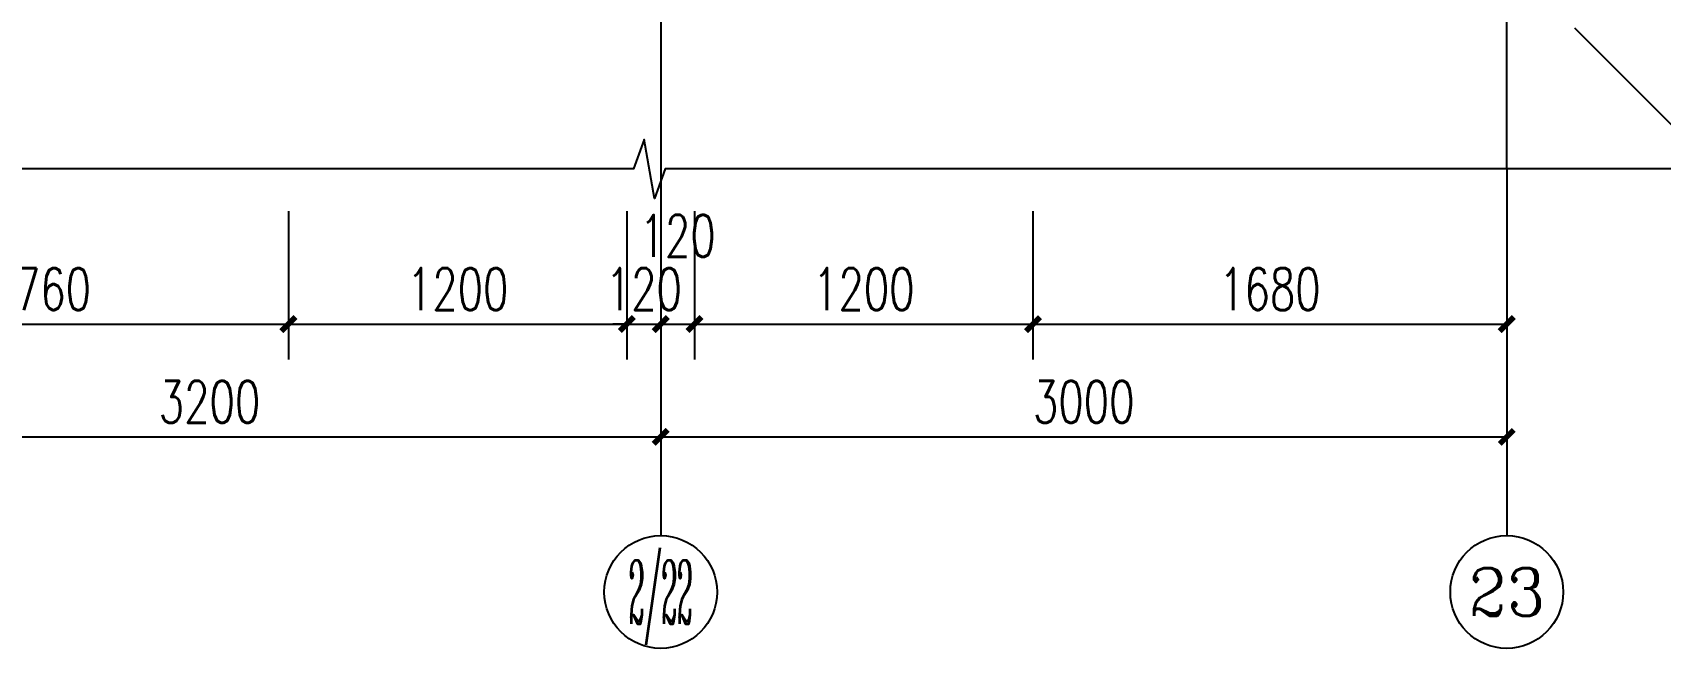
# Model space of a CAD drawing. Extents: x 13276711 to 13543385, y -848943 to -68012.
# Drawn here: x 13526291 to 13532064, y -843337 to -841154 of the extents above; entities that cross this region are included whole.
import ezdxf
from ezdxf.enums import TextEntityAlignment as Align

# ---------------------------------------------------------------- set-up
doc = ezdxf.new("R2010")
doc.units = 0
doc.header["$LTSCALE"] = 1000
doc.header["$MEASUREMENT"] = 0
doc.linetypes.add('DOTE', pattern=[2.42, 2, -0.2, 0.02, -0.2])
for name, color, linetype in [('AXIS', 3, 'Continuous'), ('AXIS_TEXT', 7, 'Continuous'), ('DIM_SYMB', 3, 'Continuous'), ('DOTE', 1, 'DOTE')]:
    doc.layers.add(name, color=color, linetype=linetype)
doc.styles.add('_TCH_AXIS', font='COMPLEX', dxfattribs={"bigfont": 'GBCBIG'})
doc.styles.add('_TCH_DIM_T3', font='SIMPLEX', dxfattribs={"width": 0.705882, "bigfont": 'GBCBIG'})
doc.styles.add('COMPLEX', font='COMPLEX')
doc.dimstyles.new('_TCH_ARCH&&50', dxfattribs={"dimtxt": 148.75, "dimasz": 50, "dimexe": 125, "dimexo": 150, "dimgap": 50, "dimtad": 1, "dimdec": 0, "dimzin": 0, "dimdsep": 46, "dimtxsty": '_TCH_DIM_T3', "dimblk": 'ARCHTICK', "dimcen": 0.09, "dimclrt": 7, "dimazin": 2, "dimtfac": 1, "dimtdec": 0, "dimtix": 1, "dimtmove": 2, "dimatfit": 3, "dimfxl": 0, "dimtolj": 1, "dimtzin": 0, "dimarcsym": 0})

# ---------------------------------------------------------------- blocks, each defined once
blk = doc.blocks.new('_AXISO')
blk.add_circle((0, 0), 0.5)
at = {"layer": 'AXIS_TEXT', "style": 'COMPLEX', "width": 1.041667}
blk.add_attdef('A', text='', height=0.56, dxfattribs=at).set_placement((-0.25, -0.28), (0.25, -0.28), align=Align.FIT)
blk = doc.blocks.new('_ArchTick')
at = {"color": 0, "linetype": 'ByBlock', "const_width": 0.4}
blk.add_lwpolyline([(-0.5, -0.5), (0.5, 0.5)], dxfattribs=at)
blk = doc.blocks.new('*D831')
at = {"layer": 'AXIS', "color": 0, "lineweight": -2}
for p, q in [((13525318.7, -841787.4), (13525318.7, -842712.4)), ((13528518.7, -841787.4), (13528518.7, -842712.4)), ((13525318.7, -842587.4), (13528518.7, -842587.4))]:
    blk.add_line(p, q, dxfattribs=at)
at = {"layer": 'Defpoints', "color": 0}
for p in [(13525318.7, -841637.4), (13528518.7, -841637.4), (13528518.7, -842587.4)]:
    blk.add_point(p, dxfattribs=at)
at = {"layer": 'AXIS', "color": 0, "lineweight": -2, "xscale": 50, "yscale": 50, "zscale": 50, "rotation": 180}
blk.add_blockref('_ArchTick', (13525318.7, -842587.4), dxfattribs=at)
at = {"layer": 'AXIS', "color": 0, "lineweight": -2, "xscale": 50, "yscale": 50, "zscale": 50}
blk.add_blockref('_ArchTick', (13528518.7, -842587.4), dxfattribs=at)
at = {"layer": 'AXIS', "color": 7, "insert": (13526918.7, -842463.1), "char_height": 148.75, "attachment_point": 5, "style": '_TCH_DIM_T3'}
blk.add_mtext('\\A1;3200', dxfattribs=at)
blk = doc.blocks.new('*D832')
at = {"layer": 'AXIS', "color": 0, "lineweight": -2}
for p, q in [((13528518.7, -841787.4), (13528518.7, -842712.4)), ((13531518.7, -841787.4), (13531518.7, -842712.4)), ((13528518.7, -842587.4), (13531518.7, -842587.4))]:
    blk.add_line(p, q, dxfattribs=at)
at = {"layer": 'Defpoints', "color": 0}
for p in [(13528518.7, -841637.4), (13531518.7, -841637.4), (13531518.7, -842587.4)]:
    blk.add_point(p, dxfattribs=at)
at = {"layer": 'AXIS', "color": 0, "lineweight": -2, "xscale": 50, "yscale": 50, "zscale": 50, "rotation": 180}
blk.add_blockref('_ArchTick', (13528518.7, -842587.4), dxfattribs=at)
at = {"layer": 'AXIS', "color": 0, "lineweight": -2, "xscale": 50, "yscale": 50, "zscale": 50}
blk.add_blockref('_ArchTick', (13531518.7, -842587.4), dxfattribs=at)
at = {"layer": 'AXIS', "color": 7, "insert": (13530018.7, -842463.1), "char_height": 148.75, "attachment_point": 5, "style": '_TCH_DIM_T3'}
blk.add_mtext('\\A1;3000', dxfattribs=at)
blk = doc.blocks.new('*D834')
at = {"layer": 'AXIS', "color": 0, "lineweight": -2}
for p, q in [((13525438.7, -841787.4), (13525438.7, -842312.4)), ((13527198.7, -841787.4), (13527198.7, -842312.4)), ((13525438.7, -842187.4), (13527198.7, -842187.4))]:
    blk.add_line(p, q, dxfattribs=at)
at = {"layer": 'Defpoints', "color": 0}
for p in [(13525438.7, -841637.4), (13527198.7, -841637.4), (13527198.7, -842187.4)]:
    blk.add_point(p, dxfattribs=at)
at = {"layer": 'AXIS', "color": 0, "lineweight": -2, "xscale": 50, "yscale": 50, "zscale": 50, "rotation": 180}
blk.add_blockref('_ArchTick', (13525438.7, -842187.4), dxfattribs=at)
at = {"layer": 'AXIS', "color": 0, "lineweight": -2, "xscale": 50, "yscale": 50, "zscale": 50}
blk.add_blockref('_ArchTick', (13527198.7, -842187.4), dxfattribs=at)
at = {"layer": 'AXIS', "color": 7, "insert": (13526318.7, -842063.1), "char_height": 148.75, "attachment_point": 5, "style": '_TCH_DIM_T3'}
blk.add_mtext('\\A1;1760', dxfattribs=at)
blk = doc.blocks.new('*D835')
at = {"layer": 'AXIS', "color": 0, "lineweight": -2}
for p, q in [((13527198.7, -841787.4), (13527198.7, -842312.4)), ((13528398.7, -841787.4), (13528398.7, -842312.4)), ((13527198.7, -842187.4), (13528398.7, -842187.4))]:
    blk.add_line(p, q, dxfattribs=at)
at = {"layer": 'Defpoints', "color": 0}
for p in [(13527198.7, -841637.4), (13528398.7, -841637.4), (13528398.7, -842187.4)]:
    blk.add_point(p, dxfattribs=at)
at = {"layer": 'AXIS', "color": 0, "lineweight": -2, "xscale": 50, "yscale": 50, "zscale": 50, "rotation": 180}
blk.add_blockref('_ArchTick', (13527198.7, -842187.4), dxfattribs=at)
at = {"layer": 'AXIS', "color": 0, "lineweight": -2, "xscale": 50, "yscale": 50, "zscale": 50}
blk.add_blockref('_ArchTick', (13528398.7, -842187.4), dxfattribs=at)
at = {"layer": 'AXIS', "color": 7, "insert": (13527798.7, -842063.1), "char_height": 148.75, "attachment_point": 5, "style": '_TCH_DIM_T3'}
blk.add_mtext('\\A1;1200', dxfattribs=at)
blk = doc.blocks.new('*D836')
at = {"layer": 'AXIS', "color": 0, "lineweight": -2}
for p, q in [((13528398.7, -841787.4), (13528398.7, -842312.4)), ((13528518.7, -841787.4), (13528518.7, -842312.4)), ((13528398.7, -842187.4), (13528348.7, -842187.4)), ((13528398.7, -842187.4), (13528518.7, -842187.4)), ((13528518.7, -842187.4), (13528568.7, -842187.4))]:
    blk.add_line(p, q, dxfattribs=at)
at = {"layer": 'Defpoints', "color": 0}
for p in [(13528398.7, -841637.4), (13528518.7, -841637.4), (13528518.7, -842187.4)]:
    blk.add_point(p, dxfattribs=at)
at = {"layer": 'AXIS', "color": 0, "lineweight": -2, "xscale": 50, "yscale": 50, "zscale": 50}
blk.add_blockref('_ArchTick', (13528398.7, -842187.4), dxfattribs=at)
at = {"layer": 'AXIS', "color": 0, "lineweight": -2, "xscale": 50, "yscale": 50, "zscale": 50, "rotation": 180}
blk.add_blockref('_ArchTick', (13528518.7, -842187.4), dxfattribs=at)
at = {"layer": 'AXIS', "color": 7, "insert": (13528458.7, -842063.1), "char_height": 148.75, "attachment_point": 5, "style": '_TCH_DIM_T3'}
blk.add_mtext('\\A1;120', dxfattribs=at)
blk = doc.blocks.new('*D837')
at = {"layer": 'AXIS', "color": 0, "lineweight": -2}
for p, q in [((13528518.7, -841787.4), (13528518.7, -842312.4)), ((13528638.7, -841787.4), (13528638.7, -842312.4)), ((13528518.7, -842187.4), (13528638.7, -842187.4))]:
    blk.add_line(p, q, dxfattribs=at)
at = {"layer": 'Defpoints', "color": 0}
for p in [(13528518.7, -841637.4), (13528638.7, -841637.4), (13528638.7, -842187.4)]:
    blk.add_point(p, dxfattribs=at)
at = {"layer": 'AXIS', "color": 0, "lineweight": -2, "xscale": 50, "yscale": 50, "zscale": 50, "rotation": 180}
blk.add_blockref('_ArchTick', (13528518.7, -842187.4), dxfattribs=at)
at = {"layer": 'AXIS', "color": 0, "lineweight": -2, "xscale": 50, "yscale": 50, "zscale": 50}
blk.add_blockref('_ArchTick', (13528638.7, -842187.4), dxfattribs=at)
at = {"layer": 'AXIS', "color": 7, "insert": (13528578.7, -841874.9), "char_height": 148.75, "attachment_point": 5, "style": '_TCH_DIM_T3'}
blk.add_mtext('\\A1;120', dxfattribs=at)
blk = doc.blocks.new('*D838')
at = {"layer": 'AXIS', "color": 0, "lineweight": -2}
for p, q in [((13528638.7, -841787.4), (13528638.7, -842312.4)), ((13529838.7, -841787.4), (13529838.7, -842312.4)), ((13528638.7, -842187.4), (13529838.7, -842187.4))]:
    blk.add_line(p, q, dxfattribs=at)
at = {"layer": 'Defpoints', "color": 0}
for p in [(13528638.7, -841637.4), (13529838.7, -841637.4), (13529838.7, -842187.4)]:
    blk.add_point(p, dxfattribs=at)
at = {"layer": 'AXIS', "color": 0, "lineweight": -2, "xscale": 50, "yscale": 50, "zscale": 50, "rotation": 180}
blk.add_blockref('_ArchTick', (13528638.7, -842187.4), dxfattribs=at)
at = {"layer": 'AXIS', "color": 0, "lineweight": -2, "xscale": 50, "yscale": 50, "zscale": 50}
blk.add_blockref('_ArchTick', (13529838.7, -842187.4), dxfattribs=at)
at = {"layer": 'AXIS', "color": 7, "insert": (13529238.7, -842063.1), "char_height": 148.75, "attachment_point": 5, "style": '_TCH_DIM_T3'}
blk.add_mtext('\\A1;1200', dxfattribs=at)
blk = doc.blocks.new('*D839')
at = {"layer": 'AXIS', "color": 0, "lineweight": -2}
for p, q in [((13529838.7, -841787.4), (13529838.7, -842312.4)), ((13531518.7, -841787.4), (13531518.7, -842312.4)), ((13529838.7, -842187.4), (13531518.7, -842187.4))]:
    blk.add_line(p, q, dxfattribs=at)
at = {"layer": 'Defpoints', "color": 0}
for p in [(13529838.7, -841637.4), (13531518.7, -841637.4), (13531518.7, -842187.4)]:
    blk.add_point(p, dxfattribs=at)
at = {"layer": 'AXIS', "color": 0, "lineweight": -2, "xscale": 50, "yscale": 50, "zscale": 50, "rotation": 180}
blk.add_blockref('_ArchTick', (13529838.7, -842187.4), dxfattribs=at)
at = {"layer": 'AXIS', "color": 0, "lineweight": -2, "xscale": 50, "yscale": 50, "zscale": 50}
blk.add_blockref('_ArchTick', (13531518.7, -842187.4), dxfattribs=at)
at = {"layer": 'AXIS', "color": 7, "insert": (13530678.7, -842063.1), "char_height": 148.75, "attachment_point": 5, "style": '_TCH_DIM_T3'}
blk.add_mtext('\\A1;1680', dxfattribs=at)

msp = doc.modelspace()

# ---------------------------------------------------------------- linework, layer by layer
at = {"ltscale": 0.5}
msp.add_line((13531758.7, -841137.4), (13532258.7, -841637.4), dxfattribs=at)
at = {"layer": 'AXIS'}
for p, q in [((13528518.7, -841637.4), (13528518.7, -842937.4)), ((13531518.7, -841637.4), (13531518.7, -842937.4))]:
    msp.add_line(p, q, dxfattribs=at)
at = {"layer": 'DIM_SYMB'}
msp.add_lwpolyline([(13532258.7, -841637.4), (13528534.9, -841637.4), (13528496.7, -841742.4), (13528459.7, -841532.4), (13528422.4, -841637.4), (13524698.7, -841637.4)], dxfattribs=at)
at = {"layer": 'DOTE'}
for p, q in [((13531518.7, -841637.4), (13531518.7, -835177.4)), ((13528518.7, -837897.4), (13528518.7, -841637.4))]:
    msp.add_line(p, q, dxfattribs=at)

# ---------------------------------------------------------------- block references
at = {"layer": 'AXIS'}
ref = msp.add_blockref('_AXISO', (13528518.7, -843137.4), dxfattribs=dict(at, xscale=400, yscale=400, zscale=400))
ref.add_attrib('A', '2/22', dxfattribs={"layer": 'AXIS_TEXT', "ltscale": 0.5, "height": 226.27, "style": '_TCH_AXIS', "width": 0.276316}).set_placement((13528405.5, -843250.6), (13528631.8, -843250.6), align=Align.FIT)
ref = msp.add_blockref('_AXISO', (13531518.7, -843137.4), dxfattribs=dict(at, xscale=400, yscale=400, zscale=400))
ref.add_attrib('A', '23', dxfattribs={"layer": 'AXIS_TEXT', "ltscale": 0.5, "height": 168.16, "style": '_TCH_AXIS'}).set_placement((13531382.5, -843221.5), (13531654.8, -843221.5), align=Align.FIT)

# ---------------------------------------------------------------- dimensions: what is measured, and where the dimension line sits
for p1, p2, distance, text, picture, middle in [((13525318.7, -841637.4), (13528518.7, -841637.4), -950, '3200', '*D831', (13526918.7, -842463.1)), ((13525438.7, -841637.4), (13527198.7, -841637.4), -550, '1760', '*D834', (13526318.7, -842063.1)), ((13527198.7, -841637.4), (13528398.7, -841637.4), -550, '1200', '*D835', (13527798.7, -842063.1)), ((13528398.7, -841637.4), (13528518.7, -841637.4), -550, '120', '*D836', (13528458.7, -842063.1)), ((13528518.7, -841637.4), (13531518.7, -841637.4), -950, '3000', '*D832', (13530018.7, -842463.1)), ((13528638.7, -841637.4), (13529838.7, -841637.4), -550, '1200', '*D838', (13529238.7, -842063.1)), ((13529838.7, -841637.4), (13531518.7, -841637.4), -550, '1680', '*D839', (13530678.7, -842063.1))]:
    dim = msp.add_aligned_dim(p1=p1, p2=p2, distance=distance, text=text, dimstyle='_TCH_ARCH&&50', dxfattribs=at)
    dim.commit()
    dim.dimension.update_dxf_attribs({"geometry": picture, "text_midpoint": middle})
dim = msp.add_linear_dim(base=(13528638.7, -842187.4), p1=(13528518.7, -841637.4), p2=(13528638.7, -841637.4), angle=360, text='120', dimstyle='_TCH_ARCH&&50', dxfattribs=at)
dim.commit()
dim.dimension.update_dxf_attribs({"geometry": '*D837', "text_midpoint": (13528578.7, -841874.9), "dimtype": 161})

doc.saveas('drawing.dxf')
